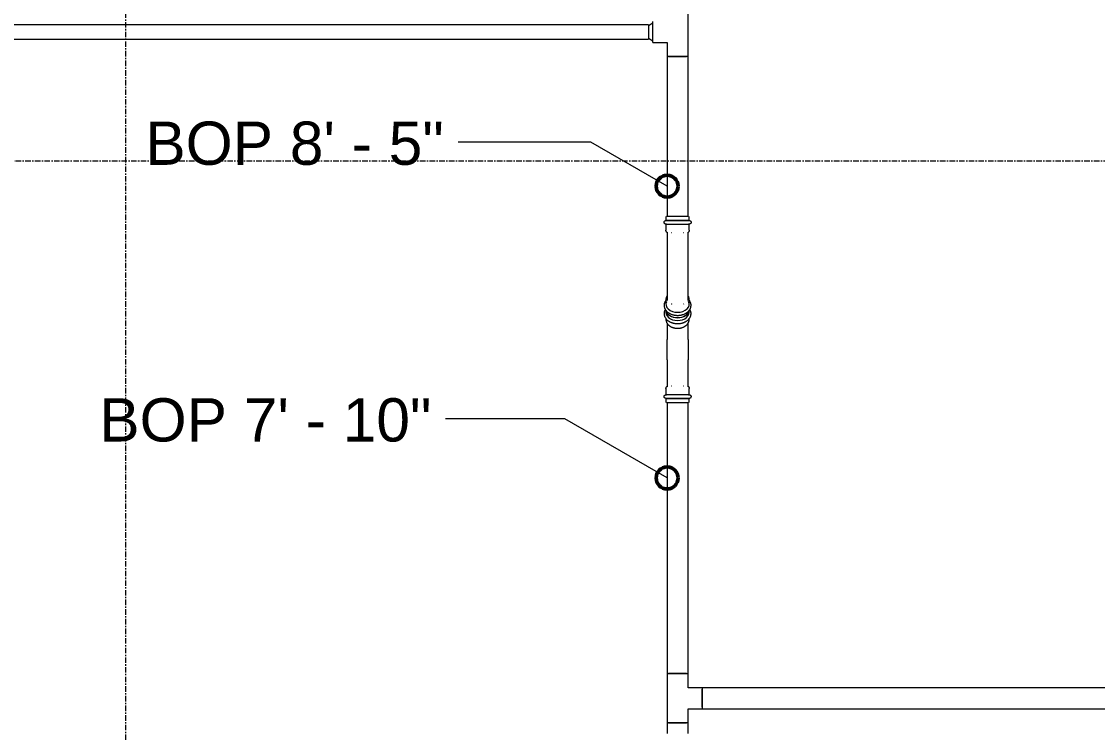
# Model space of a CAD drawing. Header units: inches. Extents: x -3679 to 241, y -496 to 1784.
# Drawn here: x -483.5 to -385.7, y 688 to 752.7 of the extents above; entities that cross this region are included whole.
import ezdxf

# ---------------------------------------------------------------- set-up
doc = ezdxf.new("R2010")
doc.units = ezdxf.units.IN
doc.header["$MEASUREMENT"] = 0
doc.linetypes.add('Grid Line', pattern=[0.875, 0.5, -0.125, 0.125, -0.125])
for name, color, linetype, lineweight in [('G-ANNO-DIMS', 251, 'Continuous', 9), ('P-PIPE', 1, 'Continuous', 9), ('S-GRID', 8, 'Continuous', 9)]:
    doc.layers.add(name, color=color, linetype=linetype, lineweight=lineweight)
doc.styles.add('Arial', font='arial.ttf', dxfattribs={"height": 3.934132})

# ---------------------------------------------------------------- blocks, each defined once
blk = doc.blocks.new('Victaulic-VicPress316-Elbow 90-45deg Style P568_P571 - Standard-1136008-SECOND LEVEL')
at = {"layer": 'P-PIPE'}
for p, q in [((-424.916, 734.957), (-424.916, 734.582)), ((-423.857, 734.957), (-424.865, 734.957)), ((-424.865, 734.582), (-423.857, 734.582)), ((-422.85, 734.957), (-423.857, 734.957)), ((-423.857, 734.582), (-422.85, 734.582)), ((-422.798, 734.582), (-422.798, 734.957)), ((-424.916, 734.253), (-424.916, 733.696)), ((-424.865, 734.253), (-423.857, 734.253)), ((-424.807, 733.522), (-424.807, 731.088)), ((-424.437, 733.478), (-424.397, 733.478)), ((-423.857, 734.253), (-422.85, 734.253)), ((-423.318, 733.478), (-423.278, 733.478)), ((-422.907, 731.088), (-422.907, 733.525)), ((-422.798, 733.696), (-422.798, 734.253)), ((-424.807, 729.226), (-424.807, 727.459)), ((-422.907, 727.459), (-422.907, 729.226)), ((-424.916, 727.382), (-424.916, 726.988)), ((-422.798, 726.988), (-422.798, 727.382))]:
    blk.add_line(p, q, dxfattribs=at)
at = {"layer": 'P-PIPE', "flags": 128}
for points in [[(-424.916, 734.253), (-424.923, 734.253), (-424.929, 734.253), (-424.936, 734.254), (-424.943, 734.255), (-424.949, 734.256), (-424.955, 734.257), (-424.962, 734.259), (-424.968, 734.261), (-424.974, 734.263), (-424.98, 734.266), (-424.986, 734.268), (-424.992, 734.271), (-424.998, 734.274), (-425.004, 734.278), (-425.009, 734.281), (-425.015, 734.285), (-425.02, 734.289), (-425.025, 734.294), (-425.03, 734.298), (-425.034, 734.303), (-425.039, 734.307), (-425.043, 734.312), (-425.047, 734.318), (-425.051, 734.323), (-425.055, 734.328), (-425.058, 734.334), (-425.061, 734.34), (-425.064, 734.346), (-425.067, 734.352), (-425.07, 734.358), (-425.072, 734.364), (-425.074, 734.37), (-425.076, 734.376), (-425.077, 734.383), (-425.078, 734.389), (-425.079, 734.396), (-425.08, 734.402), (-425.081, 734.409), (-425.081, 734.415), (-425.081, 734.422), (-425.08, 734.429), (-425.08, 734.435), (-425.079, 734.442), (-425.078, 734.448), (-425.077, 734.455), (-425.075, 734.461), (-425.073, 734.467), (-425.071, 734.473), (-425.069, 734.48), (-425.066, 734.486), (-425.063, 734.492), (-425.06, 734.497), (-425.057, 734.503), (-425.053, 734.509), (-425.049, 734.514), (-425.045, 734.519), (-425.041, 734.524), (-425.037, 734.529), (-425.032, 734.534), (-425.027, 734.539), (-425.023, 734.543), (-425.017, 734.547), (-425.012, 734.551), (-425.007, 734.555), (-425.001, 734.558), (-424.995, 734.561), (-424.99, 734.564), (-424.984, 734.567), (-424.978, 734.57), (-424.971, 734.572), (-424.965, 734.574), (-424.959, 734.576), (-424.953, 734.578), (-424.946, 734.579), (-424.94, 734.58), (-424.933, 734.581), (-424.926, 734.581), (-424.92, 734.582), (-424.916, 734.582)], [(-423.857, 734.582), (-423.9, 734.582), (-423.942, 734.582), (-423.984, 734.582), (-424.026, 734.582), (-424.068, 734.582), (-424.109, 734.582), (-424.15, 734.582), (-424.19, 734.582), (-424.23, 734.582), (-424.27, 734.582), (-424.308, 734.582), (-424.346, 734.582), (-424.384, 734.582), (-424.42, 734.582), (-424.455, 734.582), (-424.49, 734.582), (-424.523, 734.582), (-424.556, 734.582), (-424.587, 734.582), (-424.617, 734.582), (-424.646, 734.582), (-424.674, 734.582), (-424.7, 734.582), (-424.725, 734.582), (-424.748, 734.582), (-424.771, 734.582), (-424.791, 734.582), (-424.811, 734.582), (-424.828, 734.582), (-424.844, 734.582), (-424.859, 734.582), (-424.872, 734.582), (-424.883, 734.582), (-424.893, 734.582), (-424.901, 734.582), (-424.907, 734.582), (-424.912, 734.582), (-424.915, 734.582), (-424.916, 734.582), (-424.916, 734.582)], [(-424.916, 734.582), (-424.916, 734.582), (-424.913, 734.582), (-424.909, 734.582), (-424.903, 734.582), (-424.895, 734.582), (-424.886, 734.582), (-424.875, 734.582), (-424.863, 734.582)], [(-422.798, 734.582), (-422.799, 734.582), (-422.802, 734.582), (-422.806, 734.582), (-422.812, 734.582), (-422.819, 734.582), (-422.829, 734.582), (-422.84, 734.582), (-422.852, 734.582), (-422.866, 734.582), (-422.882, 734.582), (-422.899, 734.582), (-422.918, 734.582), (-422.938, 734.582), (-422.96, 734.582), (-422.983, 734.582), (-423.008, 734.582), (-423.034, 734.582), (-423.061, 734.582), (-423.09, 734.582), (-423.12, 734.582), (-423.151, 734.582), (-423.183, 734.582), (-423.216, 734.582), (-423.25, 734.582), (-423.285, 734.582), (-423.321, 734.582), (-423.358, 734.582), (-423.396, 734.582), (-423.434, 734.582), (-423.474, 734.582), (-423.513, 734.582), (-423.554, 734.582), (-423.595, 734.582), (-423.636, 734.582), (-423.677, 734.582), (-423.719, 734.582), (-423.761, 734.582), (-423.804, 734.582), (-423.846, 734.582), (-423.857, 734.582)], [(-422.856, 734.582), (-422.843, 734.582), (-422.831, 734.582), (-422.822, 734.582), (-422.814, 734.582), (-422.807, 734.582), (-422.803, 734.582), (-422.8, 734.582), (-422.798, 734.582), (-422.798, 734.582)], [(-422.798, 734.582), (-422.792, 734.582), (-422.785, 734.581), (-422.779, 734.581), (-422.772, 734.58), (-422.766, 734.578), (-422.759, 734.577), (-422.753, 734.575), (-422.747, 734.573), (-422.74, 734.571), (-422.734, 734.569), (-422.728, 734.566), (-422.722, 734.563), (-422.717, 734.56), (-422.711, 734.557), (-422.705, 734.553), (-422.7, 734.549), (-422.695, 734.545), (-422.69, 734.541), (-422.685, 734.536), (-422.68, 734.532), (-422.676, 734.527), (-422.672, 734.522), (-422.667, 734.517), (-422.664, 734.512), (-422.66, 734.506), (-422.656, 734.5), (-422.653, 734.495), (-422.65, 734.489), (-422.648, 734.483), (-422.645, 734.477), (-422.643, 734.471), (-422.641, 734.464), (-422.639, 734.458), (-422.637, 734.452), (-422.636, 734.445), (-422.635, 734.439), (-422.635, 734.432), (-422.634, 734.426), (-422.634, 734.419), (-422.634, 734.412), (-422.634, 734.406), (-422.635, 734.399), (-422.636, 734.393), (-422.637, 734.386), (-422.638, 734.38), (-422.64, 734.373), (-422.642, 734.367), (-422.644, 734.361), (-422.646, 734.355), (-422.649, 734.349), (-422.652, 734.343), (-422.655, 734.337), (-422.658, 734.331), (-422.662, 734.326), (-422.665, 734.32), (-422.669, 734.315), (-422.674, 734.31), (-422.678, 734.305), (-422.682, 734.3), (-422.687, 734.296), (-422.692, 734.292), (-422.697, 734.287), (-422.703, 734.283), (-422.708, 734.28), (-422.714, 734.276), (-422.719, 734.273), (-422.725, 734.27), (-422.731, 734.267), (-422.737, 734.265), (-422.743, 734.262), (-422.749, 734.26), (-422.756, 734.258), (-422.762, 734.257), (-422.769, 734.255), (-422.775, 734.254), (-422.782, 734.254), (-422.788, 734.253), (-422.795, 734.253), (-422.798, 734.253)], [(-424.859, 734.253), (-424.872, 734.253), (-424.883, 734.253), (-424.893, 734.253), (-424.901, 734.253), (-424.907, 734.253), (-424.912, 734.253), (-424.915, 734.253), (-424.916, 734.253), (-424.916, 734.253)], [(-424.916, 734.253), (-424.916, 734.253), (-424.913, 734.253), (-424.909, 734.253), (-424.903, 734.253), (-424.895, 734.253), (-424.886, 734.253), (-424.875, 734.253), (-424.863, 734.253), (-424.848, 734.253), (-424.833, 734.253), (-424.815, 734.253), (-424.797, 734.253), (-424.776, 734.253), (-424.755, 734.253), (-424.731, 734.253), (-424.707, 734.253), (-424.681, 734.253), (-424.654, 734.253), (-424.625, 734.253), (-424.595, 734.253), (-424.564, 734.253), (-424.532, 734.253), (-424.499, 734.253), (-424.465, 734.253), (-424.43, 734.253), (-424.393, 734.253), (-424.356, 734.253), (-424.319, 734.253), (-424.28, 734.253), (-424.241, 734.253), (-424.201, 734.253), (-424.161, 734.253), (-424.12, 734.253), (-424.079, 734.253), (-424.037, 734.253), (-423.995, 734.253), (-423.953, 734.253), (-423.911, 734.253), (-423.869, 734.253), (-423.857, 734.253)], [(-424.807, 733.478), (-424.816, 733.485), (-424.824, 733.492), (-424.832, 733.499), (-424.84, 733.507), (-424.847, 733.515), (-424.854, 733.523), (-424.861, 733.532), (-424.868, 733.541), (-424.874, 733.55), (-424.879, 733.559), (-424.885, 733.569), (-424.89, 733.578), (-424.894, 733.588), (-424.898, 733.598), (-424.902, 733.609), (-424.905, 733.619), (-424.908, 733.63), (-424.911, 733.64), (-424.913, 733.651), (-424.914, 733.662), (-424.915, 733.672), (-424.916, 733.683), (-424.916, 733.694), (-424.916, 733.696)], [(-423.857, 734.253), (-423.815, 734.253), (-423.773, 734.253), (-423.731, 734.253), (-423.689, 734.253), (-423.647, 734.253), (-423.606, 734.253), (-423.565, 734.253), (-423.524, 734.253), (-423.484, 734.253), (-423.445, 734.253), (-423.406, 734.253), (-423.368, 734.253), (-423.331, 734.253), (-423.295, 734.253), (-423.259, 734.253), (-423.225, 734.253), (-423.191, 734.253), (-423.159, 734.253), (-423.128, 734.253), (-423.098, 734.253), (-423.069, 734.253), (-423.041, 734.253), (-423.015, 734.253), (-422.99, 734.253), (-422.966, 734.253), (-422.944, 734.253), (-422.923, 734.253), (-422.904, 734.253), (-422.886, 734.253), (-422.87, 734.253), (-422.856, 734.253), (-422.843, 734.253), (-422.831, 734.253), (-422.822, 734.253), (-422.814, 734.253), (-422.807, 734.253), (-422.803, 734.253), (-422.8, 734.253), (-422.798, 734.253), (-422.798, 734.253)], [(-422.798, 733.696), (-422.799, 733.685), (-422.799, 733.674), (-422.8, 733.664), (-422.802, 733.653), (-422.804, 733.642), (-422.806, 733.631), (-422.809, 733.621), (-422.812, 733.61), (-422.816, 733.6), (-422.82, 733.59), (-422.824, 733.58), (-422.829, 733.57), (-422.834, 733.561), (-422.84, 733.551), (-422.846, 733.542), (-422.852, 733.533), (-422.859, 733.525), (-422.866, 733.517), (-422.873, 733.508), (-422.881, 733.501), (-422.889, 733.493), (-422.897, 733.486), (-422.906, 733.479), (-422.907, 733.478)], [(-422.798, 734.253), (-422.799, 734.253), (-422.802, 734.253), (-422.806, 734.253), (-422.812, 734.253), (-422.819, 734.253), (-422.829, 734.253), (-422.84, 734.253), (-422.852, 734.253)], [(-424.807, 731.088), (-424.807, 730.983), (-424.807, 730.877), (-424.807, 730.773), (-424.807, 730.668), (-424.807, 730.565), (-424.807, 730.462), (-424.807, 730.36), (-424.807, 730.26), (-424.807, 730.16), (-424.807, 730.062), (-424.807, 729.966), (-424.807, 729.872), (-424.807, 729.78), (-424.807, 729.689), (-424.807, 729.601), (-424.807, 729.515), (-424.807, 729.432), (-424.807, 729.352), (-424.807, 729.274), (-424.807, 729.226)], [(-422.907, 729.226), (-422.907, 729.302), (-422.907, 729.381), (-422.907, 729.462), (-422.907, 729.546), (-422.907, 729.633), (-422.907, 729.722), (-422.907, 729.813), (-422.907, 729.906), (-422.907, 730.001), (-422.907, 730.098), (-422.907, 730.196), (-422.907, 730.296), (-422.907, 730.397), (-422.907, 730.499), (-422.907, 730.602), (-422.907, 730.706), (-422.907, 730.811), (-422.907, 730.916), (-422.907, 731.021), (-422.907, 731.088)], [(-424.81, 727.747), (-424.829, 727.714), (-424.846, 727.681), (-424.862, 727.647), (-424.875, 727.612), (-424.887, 727.577), (-424.897, 727.541), (-424.905, 727.504), (-424.911, 727.467), (-424.915, 727.429), (-424.916, 727.392), (-424.916, 727.382)], [(-422.798, 727.382), (-422.799, 727.419), (-422.803, 727.457), (-422.808, 727.494), (-422.815, 727.531), (-422.825, 727.567), (-422.836, 727.603), (-422.849, 727.638), (-422.864, 727.672), (-422.881, 727.706), (-422.899, 727.738)], [(-424.882, 727.373), (-424.897, 727.356), (-424.923, 727.324), (-424.946, 727.291), (-424.968, 727.257), (-424.989, 727.222), (-425.007, 727.187), (-425.023, 727.151), (-425.038, 727.114), (-425.05, 727.076), (-425.061, 727.038), (-425.069, 727), (-425.075, 726.961), (-425.079, 726.922), (-425.081, 726.882), (-425.08, 726.843), (-425.078, 726.804), (-425.073, 726.765), (-425.065, 726.726), (-425.056, 726.688), (-425.045, 726.65), (-425.031, 726.613), (-425.016, 726.576), (-424.999, 726.54), (-424.979, 726.505), (-424.958, 726.471), (-424.936, 726.437), (-424.911, 726.405), (-424.885, 726.373), (-424.857, 726.343), (-424.828, 726.313), (-424.798, 726.285), (-424.766, 726.257), (-424.732, 726.231), (-424.698, 726.206), (-424.662, 726.182), (-424.625, 726.159), (-424.587, 726.137), (-424.548, 726.116), (-424.508, 726.097), (-424.468, 726.079), (-424.426, 726.062), (-424.384, 726.046), (-424.34, 726.032), (-424.297, 726.019), (-424.252, 726.007), (-424.207, 725.996), (-424.162, 725.987), (-424.116, 725.979), (-424.07, 725.972), (-424.023, 725.967), (-423.977, 725.963), (-423.93, 725.96), (-423.883, 725.959), (-423.857, 725.958)], [(-423.857, 725.958), (-423.81, 725.959), (-423.763, 725.961), (-423.717, 725.964), (-423.67, 725.969), (-423.624, 725.975), (-423.578, 725.982), (-423.532, 725.991), (-423.487, 726.001), (-423.442, 726.012), (-423.398, 726.024), (-423.354, 726.038), (-423.312, 726.053), (-423.269, 726.069), (-423.228, 726.087), (-423.188, 726.106), (-423.148, 726.126), (-423.11, 726.147), (-423.072, 726.169), (-423.036, 726.192), (-423.001, 726.217), (-422.967, 726.243), (-422.934, 726.27), (-422.903, 726.298), (-422.873, 726.327), (-422.844, 726.357), (-422.817, 726.388), (-422.792, 726.42), (-422.768, 726.453), (-422.746, 726.486), (-422.726, 726.521), (-422.708, 726.557), (-422.691, 726.593), (-422.677, 726.63), (-422.664, 726.667), (-422.654, 726.706), (-422.646, 726.744), (-422.64, 726.783), (-422.636, 726.822), (-422.634, 726.861), (-422.634, 726.9), (-422.637, 726.94), (-422.642, 726.979), (-422.649, 727.017), (-422.658, 727.056), (-422.67, 727.093), (-422.683, 727.131), (-422.699, 727.167), (-422.716, 727.203), (-422.735, 727.238), (-422.756, 727.273), (-422.779, 727.306), (-422.804, 727.339), (-422.83, 727.37)]]:
    blk.add_lwpolyline(points, dxfattribs=at)
at = {"layer": 'P-PIPE'}
for centre, major_axis, start_param, end_param in [((-423.857, 726.988), (1.059, 0), 2.857308, 4.712389), ((-423.857, 727.536), (0.95, 0), 4.055861, 4.108072), ((-423.857, 726.988), (1.059, 0), 4.712389, 6.597345), ((-423.857, 727.536), (0.95, 0), 5.316706, 5.368917), ((-423.857, 726.49), (1.059, 0), 3.236395, 4.712389), ((-423.857, 726.49), (1.059, 0), 4.712389, 6.19112)]:
    blk.add_ellipse(centre, major_axis=major_axis, ratio=0.707107, start_param=start_param, end_param=end_param, dxfattribs=at)
blk = doc.blocks.new('Victaulic-VicPress316-Elbow 90-45deg Style P568_P571 - Standard-V48-SECOND LEVEL')
at = {"layer": 'P-PIPE'}
for p, q in [((-424.916, 726.436), (-424.916, 726.239)), ((-424.916, 725.692), (-424.916, 725.613)), ((-422.798, 726.239), (-422.798, 726.438)), ((-422.798, 725.613), (-422.798, 725.692)), ((-424.807, 725.252), (-424.807, 723.768)), ((-422.907, 723.768), (-422.907, 725.257)), ((-424.807, 721.907), (-424.807, 719.47)), ((-422.907, 719.472), (-422.907, 721.907)), ((-424.916, 719.298), (-424.916, 718.742)), ((-423.857, 718.742), (-424.865, 718.742)), ((-424.397, 719.516), (-424.437, 719.516)), ((-422.85, 718.742), (-423.857, 718.742)), ((-423.278, 719.516), (-423.318, 719.516)), ((-422.798, 718.742), (-422.798, 719.298)), ((-424.916, 718.413), (-424.916, 718.037)), ((-423.857, 718.413), (-424.865, 718.413)), ((-424.865, 718.037), (-423.857, 718.037)), ((-422.85, 718.413), (-423.857, 718.413)), ((-423.857, 718.037), (-422.85, 718.037)), ((-422.798, 718.037), (-422.798, 718.413))]:
    blk.add_line(p, q, dxfattribs=at)
at = {"layer": 'P-PIPE', "flags": 128}
for points in [[(-424.968, 726.508), (-424.989, 726.473), (-425.007, 726.438), (-425.023, 726.401), (-425.038, 726.364), (-425.05, 726.327), (-425.061, 726.289), (-425.069, 726.25), (-425.075, 726.212), (-425.079, 726.172), (-425.081, 726.133), (-425.08, 726.094), (-425.078, 726.055), (-425.073, 726.016), (-425.065, 725.977), (-425.056, 725.939), (-425.045, 725.901), (-425.031, 725.864), (-425.016, 725.827), (-424.999, 725.791), (-424.979, 725.756), (-424.958, 725.722), (-424.936, 725.688), (-424.911, 725.656), (-424.885, 725.624), (-424.857, 725.593), (-424.828, 725.564), (-424.798, 725.535), (-424.766, 725.508), (-424.732, 725.482), (-424.698, 725.456), (-424.662, 725.432), (-424.625, 725.409), (-424.587, 725.388), (-424.548, 725.367), (-424.508, 725.348), (-424.468, 725.33), (-424.426, 725.313), (-424.384, 725.297), (-424.34, 725.283), (-424.297, 725.269), (-424.252, 725.258), (-424.207, 725.247), (-424.162, 725.238), (-424.116, 725.23), (-424.07, 725.223), (-424.023, 725.218), (-423.977, 725.214), (-423.93, 725.211), (-423.883, 725.209), (-423.857, 725.209)], [(-424.916, 725.613), (-424.915, 725.575), (-424.912, 725.538), (-424.907, 725.5), (-424.899, 725.464), (-424.89, 725.427), (-424.879, 725.391), (-424.866, 725.356), (-424.851, 725.322), (-424.834, 725.289), (-424.816, 725.256), (-424.796, 725.225), (-424.774, 725.194), (-424.752, 725.165), (-424.728, 725.137), (-424.702, 725.109), (-424.676, 725.083), (-424.648, 725.058), (-424.62, 725.034), (-424.59, 725.011), (-424.56, 724.989), (-424.528, 724.969), (-424.496, 724.949), (-424.463, 724.93), (-424.429, 724.913), (-424.395, 724.897), (-424.36, 724.881), (-424.324, 724.867), (-424.288, 724.854), (-424.252, 724.842), (-424.215, 724.832), (-424.177, 724.822), (-424.139, 724.813), (-424.101, 724.806), (-424.063, 724.8), (-424.024, 724.794), (-423.985, 724.79), (-423.946, 724.787), (-423.907, 724.785), (-423.868, 724.784), (-423.857, 724.784)], [(-423.857, 725.209), (-423.81, 725.21), (-423.763, 725.212), (-423.717, 725.215), (-423.67, 725.22), (-423.624, 725.226), (-423.578, 725.233), (-423.532, 725.242), (-423.487, 725.252), (-423.442, 725.263), (-423.398, 725.275), (-423.354, 725.289), (-423.312, 725.304), (-423.269, 725.32), (-423.228, 725.338), (-423.188, 725.357), (-423.148, 725.376), (-423.11, 725.398), (-423.072, 725.42), (-423.036, 725.443), (-423.001, 725.468), (-422.967, 725.494), (-422.934, 725.52), (-422.903, 725.548), (-422.873, 725.577), (-422.844, 725.607), (-422.817, 725.638), (-422.792, 725.67), (-422.768, 725.703), (-422.746, 725.737), (-422.726, 725.772), (-422.708, 725.808), (-422.691, 725.844), (-422.677, 725.881), (-422.664, 725.918), (-422.654, 725.956), (-422.646, 725.995), (-422.64, 726.034), (-422.636, 726.073), (-422.634, 726.112), (-422.634, 726.151), (-422.637, 726.19), (-422.642, 726.229), (-422.649, 726.268), (-422.658, 726.306), (-422.67, 726.344), (-422.683, 726.382), (-422.699, 726.418), (-422.716, 726.454), (-422.735, 726.489), (-422.744, 726.504)], [(-423.857, 724.784), (-423.818, 724.785), (-423.779, 724.786), (-423.74, 724.789), (-423.701, 724.793), (-423.662, 724.798), (-423.624, 724.804), (-423.586, 724.811), (-423.548, 724.82), (-423.51, 724.829), (-423.473, 724.839), (-423.436, 724.851), (-423.4, 724.864), (-423.364, 724.878), (-423.329, 724.892), (-423.295, 724.908), (-423.261, 724.926), (-423.228, 724.944), (-423.195, 724.963), (-423.164, 724.984), (-423.133, 725.005), (-423.103, 725.028), (-423.074, 725.051), (-423.046, 725.076), (-423.019, 725.102), (-422.994, 725.129), (-422.969, 725.157), (-422.946, 725.186), (-422.925, 725.217), (-422.904, 725.248), (-422.886, 725.28), (-422.868, 725.313), (-422.853, 725.347), (-422.839, 725.382), (-422.827, 725.418), (-422.818, 725.454), (-422.81, 725.49), (-422.804, 725.528), (-422.8, 725.565), (-422.798, 725.603), (-422.798, 725.613)], [(-424.807, 721.907), (-424.807, 722.012), (-424.807, 722.117), (-424.807, 722.222), (-424.807, 722.326), (-424.807, 722.43), (-424.807, 722.532), (-424.807, 722.634), (-424.807, 722.735), (-424.807, 722.834), (-424.807, 722.932), (-424.807, 723.028), (-424.807, 723.122), (-424.807, 723.215), (-424.807, 723.305), (-424.807, 723.393), (-424.807, 723.479), (-424.807, 723.562), (-424.807, 723.643), (-424.807, 723.721), (-424.807, 723.768)], [(-422.907, 723.768), (-422.907, 723.692), (-422.907, 723.614), (-422.907, 723.532), (-422.907, 723.448), (-422.907, 723.361), (-422.907, 723.272), (-422.907, 723.181), (-422.907, 723.088), (-422.907, 722.993), (-422.907, 722.896), (-422.907, 722.798), (-422.907, 722.698), (-422.907, 722.597), (-422.907, 722.495), (-422.907, 722.392), (-422.907, 722.288), (-422.907, 722.184), (-422.907, 722.079), (-422.907, 721.973), (-422.907, 721.907)], [(-424.916, 718.413), (-424.923, 718.413), (-424.929, 718.413), (-424.936, 718.414), (-424.943, 718.415), (-424.949, 718.416), (-424.955, 718.417), (-424.962, 718.419), (-424.968, 718.421), (-424.974, 718.423), (-424.98, 718.426), (-424.986, 718.428), (-424.992, 718.431), (-424.998, 718.434), (-425.004, 718.438), (-425.009, 718.441), (-425.015, 718.445), (-425.02, 718.449), (-425.025, 718.454), (-425.03, 718.458), (-425.034, 718.463), (-425.039, 718.467), (-425.043, 718.472), (-425.047, 718.478), (-425.051, 718.483), (-425.055, 718.488), (-425.058, 718.494), (-425.061, 718.5), (-425.064, 718.506), (-425.067, 718.512), (-425.07, 718.518), (-425.072, 718.524), (-425.074, 718.53), (-425.076, 718.536), (-425.077, 718.543), (-425.078, 718.549), (-425.079, 718.556), (-425.08, 718.562), (-425.081, 718.569), (-425.081, 718.575), (-425.081, 718.582), (-425.08, 718.589), (-425.08, 718.595), (-425.079, 718.602), (-425.078, 718.608), (-425.077, 718.615), (-425.075, 718.621), (-425.073, 718.627), (-425.071, 718.633), (-425.069, 718.64), (-425.066, 718.646), (-425.063, 718.652), (-425.06, 718.657), (-425.057, 718.663), (-425.053, 718.669), (-425.049, 718.674), (-425.045, 718.679), (-425.041, 718.684), (-425.037, 718.689), (-425.032, 718.694), (-425.027, 718.699), (-425.023, 718.703), (-425.017, 718.707), (-425.012, 718.711), (-425.007, 718.715), (-425.001, 718.718), (-424.995, 718.721), (-424.99, 718.724), (-424.984, 718.727), (-424.978, 718.73), (-424.971, 718.732), (-424.965, 718.734), (-424.959, 718.736), (-424.953, 718.738), (-424.946, 718.739), (-424.94, 718.74), (-424.933, 718.741), (-424.926, 718.741), (-424.92, 718.742), (-424.916, 718.742)], [(-424.916, 719.298), (-424.916, 719.309), (-424.915, 719.32), (-424.914, 719.331), (-424.913, 719.342), (-424.911, 719.352), (-424.909, 719.363), (-424.906, 719.374), (-424.903, 719.384), (-424.899, 719.394), (-424.895, 719.404), (-424.89, 719.414), (-424.886, 719.424), (-424.88, 719.434), (-424.875, 719.443), (-424.869, 719.452), (-424.862, 719.461), (-424.856, 719.47), (-424.849, 719.478), (-424.841, 719.486), (-424.834, 719.494), (-424.826, 719.501), (-424.817, 719.508), (-424.809, 719.515), (-424.807, 719.516)], [(-423.857, 718.742), (-423.9, 718.742), (-423.942, 718.742), (-423.984, 718.742), (-424.026, 718.742), (-424.068, 718.742), (-424.109, 718.742), (-424.15, 718.742), (-424.19, 718.742), (-424.23, 718.742), (-424.27, 718.742), (-424.308, 718.742), (-424.346, 718.742), (-424.384, 718.742), (-424.42, 718.742), (-424.455, 718.742), (-424.49, 718.742), (-424.523, 718.742), (-424.556, 718.742), (-424.587, 718.742), (-424.617, 718.742), (-424.646, 718.742), (-424.674, 718.742), (-424.7, 718.742), (-424.725, 718.742), (-424.748, 718.742), (-424.771, 718.742), (-424.791, 718.742), (-424.811, 718.742), (-424.828, 718.742), (-424.844, 718.742), (-424.859, 718.742), (-424.872, 718.742), (-424.883, 718.742), (-424.893, 718.742), (-424.901, 718.742), (-424.907, 718.742), (-424.912, 718.742), (-424.915, 718.742), (-424.916, 718.742), (-424.916, 718.742)], [(-424.916, 718.742), (-424.916, 718.742), (-424.913, 718.742), (-424.909, 718.742), (-424.903, 718.742), (-424.895, 718.742), (-424.886, 718.742), (-424.875, 718.742), (-424.863, 718.742)], [(-422.798, 718.742), (-422.799, 718.742), (-422.802, 718.742), (-422.806, 718.742), (-422.812, 718.742), (-422.819, 718.742), (-422.829, 718.742), (-422.84, 718.742), (-422.852, 718.742), (-422.866, 718.742), (-422.882, 718.742), (-422.899, 718.742), (-422.918, 718.742), (-422.938, 718.742), (-422.96, 718.742), (-422.983, 718.742), (-423.008, 718.742), (-423.034, 718.742), (-423.061, 718.742), (-423.09, 718.742), (-423.12, 718.742), (-423.151, 718.742), (-423.183, 718.742), (-423.216, 718.742), (-423.25, 718.742), (-423.285, 718.742), (-423.321, 718.742), (-423.358, 718.742), (-423.396, 718.742), (-423.434, 718.742), (-423.474, 718.742), (-423.513, 718.742), (-423.554, 718.742), (-423.595, 718.742), (-423.636, 718.742), (-423.677, 718.742), (-423.719, 718.742), (-423.761, 718.742), (-423.804, 718.742), (-423.846, 718.742), (-423.857, 718.742)], [(-422.907, 719.516), (-422.899, 719.509), (-422.89, 719.502), (-422.882, 719.495), (-422.875, 719.487), (-422.867, 719.479), (-422.86, 719.471), (-422.853, 719.463), (-422.847, 719.454), (-422.841, 719.445), (-422.835, 719.435), (-422.83, 719.426), (-422.825, 719.416), (-422.821, 719.406), (-422.817, 719.396), (-422.813, 719.386), (-422.81, 719.375), (-422.807, 719.365), (-422.804, 719.354), (-422.802, 719.344), (-422.801, 719.333), (-422.799, 719.322), (-422.799, 719.311), (-422.798, 719.3), (-422.798, 719.298)], [(-422.856, 718.742), (-422.843, 718.742), (-422.831, 718.742), (-422.822, 718.742), (-422.814, 718.742), (-422.807, 718.742), (-422.803, 718.742), (-422.8, 718.742), (-422.798, 718.742), (-422.798, 718.742)], [(-422.798, 718.742), (-422.792, 718.742), (-422.785, 718.741), (-422.779, 718.741), (-422.772, 718.74), (-422.766, 718.738), (-422.759, 718.737), (-422.753, 718.735), (-422.747, 718.733), (-422.74, 718.731), (-422.734, 718.729), (-422.728, 718.726), (-422.722, 718.723), (-422.717, 718.72), (-422.711, 718.717), (-422.705, 718.713), (-422.7, 718.709), (-422.695, 718.705), (-422.69, 718.701), (-422.685, 718.696), (-422.68, 718.692), (-422.676, 718.687), (-422.672, 718.682), (-422.667, 718.677), (-422.664, 718.672), (-422.66, 718.666), (-422.656, 718.66), (-422.653, 718.655), (-422.65, 718.649), (-422.648, 718.643), (-422.645, 718.637), (-422.643, 718.631), (-422.641, 718.624), (-422.639, 718.618), (-422.637, 718.612), (-422.636, 718.605), (-422.635, 718.599), (-422.635, 718.592), (-422.634, 718.586), (-422.634, 718.579), (-422.634, 718.572), (-422.634, 718.566), (-422.635, 718.559), (-422.636, 718.553), (-422.637, 718.546), (-422.638, 718.54), (-422.64, 718.533), (-422.642, 718.527), (-422.644, 718.521), (-422.646, 718.515), (-422.649, 718.509), (-422.652, 718.503), (-422.655, 718.497), (-422.658, 718.491), (-422.662, 718.486), (-422.665, 718.48), (-422.669, 718.475), (-422.674, 718.47), (-422.678, 718.465), (-422.682, 718.46), (-422.687, 718.456), (-422.692, 718.452), (-422.697, 718.447), (-422.703, 718.443), (-422.708, 718.44), (-422.714, 718.436), (-422.719, 718.433), (-422.725, 718.43), (-422.731, 718.427), (-422.737, 718.425), (-422.743, 718.422), (-422.749, 718.42), (-422.756, 718.418), (-422.762, 718.417), (-422.769, 718.415), (-422.775, 718.414), (-422.782, 718.414), (-422.788, 718.413), (-422.795, 718.413), (-422.798, 718.413)], [(-424.859, 718.413), (-424.872, 718.413), (-424.883, 718.413), (-424.893, 718.413), (-424.901, 718.413), (-424.907, 718.413), (-424.912, 718.413), (-424.915, 718.413), (-424.916, 718.413), (-424.916, 718.413)], [(-424.916, 718.413), (-424.916, 718.413), (-424.913, 718.413), (-424.909, 718.413), (-424.903, 718.413), (-424.895, 718.413), (-424.886, 718.413), (-424.875, 718.413), (-424.863, 718.413), (-424.848, 718.413), (-424.833, 718.413), (-424.815, 718.413), (-424.797, 718.413), (-424.776, 718.413), (-424.755, 718.413), (-424.731, 718.413), (-424.707, 718.413), (-424.681, 718.413), (-424.654, 718.413), (-424.625, 718.413), (-424.595, 718.413), (-424.564, 718.413), (-424.532, 718.413), (-424.499, 718.413), (-424.465, 718.413), (-424.43, 718.413), (-424.393, 718.413), (-424.356, 718.413), (-424.319, 718.413), (-424.28, 718.413), (-424.241, 718.413), (-424.201, 718.413), (-424.161, 718.413), (-424.12, 718.413), (-424.079, 718.413), (-424.037, 718.413), (-423.995, 718.413), (-423.953, 718.413), (-423.911, 718.413), (-423.869, 718.413), (-423.857, 718.413)], [(-423.857, 718.413), (-423.815, 718.413), (-423.773, 718.413), (-423.731, 718.413), (-423.689, 718.413), (-423.647, 718.413), (-423.606, 718.413), (-423.565, 718.413), (-423.524, 718.413), (-423.484, 718.413), (-423.445, 718.413), (-423.406, 718.413), (-423.368, 718.413), (-423.331, 718.413), (-423.295, 718.413), (-423.259, 718.413), (-423.225, 718.413), (-423.191, 718.413), (-423.159, 718.413), (-423.128, 718.413), (-423.098, 718.413), (-423.069, 718.413), (-423.041, 718.413), (-423.015, 718.413), (-422.99, 718.413), (-422.966, 718.413), (-422.944, 718.413), (-422.923, 718.413), (-422.904, 718.413), (-422.886, 718.413), (-422.87, 718.413), (-422.856, 718.413), (-422.843, 718.413), (-422.831, 718.413), (-422.822, 718.413), (-422.814, 718.413), (-422.807, 718.413), (-422.803, 718.413), (-422.8, 718.413), (-422.798, 718.413), (-422.798, 718.413)], [(-422.798, 718.413), (-422.799, 718.413), (-422.802, 718.413), (-422.806, 718.413), (-422.812, 718.413), (-422.819, 718.413), (-422.829, 718.413), (-422.84, 718.413), (-422.852, 718.413)]]:
    blk.add_lwpolyline(points, dxfattribs=at)
at = {"layer": 'P-PIPE'}
for centre, start_param, end_param in [((-423.857, 726.239), 2.925674, 4.712389), ((-423.857, 726.504), 3.262582, 4.712389), ((-423.857, 726.504), 4.712389, 6.161825), ((-423.857, 726.239), 4.712389, 6.479062)]:
    blk.add_ellipse(centre, major_axis=(1.059, 0), ratio=0.707107, start_param=start_param, end_param=end_param, dxfattribs=at)

msp = doc.modelspace()

# ---------------------------------------------------------------- linework, layer by layer
at = {"layer": 'G-ANNO-DIMS'}
for p, q in [((-431.738, 741.707), (-443.807, 741.707)), ((-424.807, 737.706), (-431.738, 741.707)), ((-434.116, 716.558), (-444.952, 716.558)), ((-424.807, 711.183), (-434.116, 716.558))]:
    msp.add_line(p, q, dxfattribs=at)
at = {"layer": 'G-ANNO-DIMS', "lineweight": 50}
for centre in [(-424.807, 737.706), (-424.807, 711.183)]:
    msp.add_circle(centre, 1, dxfattribs=at)
at = {"layer": 'P-PIPE'}
for p, q in [((-422.907, 749.476), (-422.907, 753.964)), ((-426.508, 752.377), (-584.387, 752.367)), ((-426.102, 752.532), (-426.508, 752.282)), ((-426.508, 752.377), (-426.508, 751.062)), ((-426.101, 750.769), (-426.102, 752.67)), ((-584.387, 751.052), (-426.508, 751.062)), ((-426.508, 751.157), (-426.101, 750.907)), ((-426.101, 750.769), (-424.808, 750.769)), ((-424.808, 750.769), (-424.808, 749.476)), ((-422.907, 749.476), (-424.808, 749.476)), ((-424.807, 749.476), (-424.807, 734.957)), ((-424.68, 749.476), (-424.53, 749.476)), ((-424.529, 749.476), (-424.333, 749.476)), ((-424.332, 749.476), (-424.103, 749.476)), ((-424.103, 749.476), (-423.611, 749.476)), ((-423.611, 749.476), (-423.382, 749.476)), ((-423.382, 749.476), (-423.186, 749.476)), ((-423.185, 749.476), (-423.035, 749.476)), ((-422.907, 734.957), (-422.907, 749.476)), ((-424.807, 727.459), (-424.807, 727.32)), ((-422.907, 727.307), (-422.907, 727.459)), ((-424.807, 718.037), (-424.807, 693.403)), ((-422.907, 693.403), (-422.907, 718.037)), ((-424.808, 693.403), (-424.808, 688.915)), ((-424.808, 693.403), (-422.907, 693.403)), ((-424.53, 693.403), (-424.68, 693.403)), ((-424.333, 693.403), (-424.529, 693.403)), ((-424.103, 693.403), (-424.332, 693.403)), ((-423.611, 693.403), (-424.103, 693.403)), ((-423.382, 693.403), (-423.611, 693.403)), ((-423.186, 693.403), (-423.382, 693.403)), ((-423.035, 693.403), (-423.185, 693.403)), ((-422.907, 692.11), (-422.907, 693.403)), ((-421.613, 692.11), (-422.907, 692.11)), ((-421.613, 692.11), (-421.613, 690.209)), ((-370.989, 692.109), (-421.613, 692.109)), ((-421.613, 691.832), (-421.613, 691.982)), ((-421.613, 691.635), (-421.613, 691.831)), ((-421.613, 691.405), (-421.613, 691.634)), ((-421.613, 690.913), (-421.613, 691.405)), ((-421.613, 690.684), (-421.613, 690.913)), ((-421.613, 690.488), (-421.613, 690.684)), ((-421.613, 690.337), (-421.613, 690.487)), ((-422.907, 688.915), (-422.907, 690.209)), ((-422.907, 690.209), (-421.613, 690.209)), ((-421.613, 690.209), (-370.989, 690.209)), ((-422.907, 688.915), (-424.808, 688.915)), ((-424.807, 688.915), (-424.807, 687.954)), ((-424.68, 688.915), (-424.53, 688.915)), ((-424.529, 688.915), (-424.333, 688.915)), ((-424.332, 688.915), (-424.103, 688.915)), ((-424.103, 688.915), (-423.611, 688.915)), ((-423.611, 688.915), (-423.382, 688.915)), ((-423.382, 688.915), (-423.186, 688.915)), ((-423.185, 688.915), (-423.035, 688.915)), ((-422.907, 687.954), (-422.907, 688.915))]:
    msp.add_line(p, q, dxfattribs=at)
at = {"layer": 'S-GRID', "linetype": 'Grid Line'}
for p, q in [((-474, -484.257), (-474, 1771.743)), ((-3666.394, 740), (228, 740))]:
    msp.add_line(p, q, dxfattribs=at)

# ---------------------------------------------------------------- block references
at = {"layer": 'P-PIPE'}
for name in ['Victaulic-VicPress316-Elbow 90-45deg Style P568_P571 - Standard-1136008-SECOND LEVEL', 'Victaulic-VicPress316-Elbow 90-45deg Style P568_P571 - Standard-V48-SECOND LEVEL']:
    msp.add_blockref(name, (0, 0), dxfattribs=at)

# ---------------------------------------------------------------- texts
at = {"layer": 'G-ANNO-DIMS', "char_height": 3.93413, "attachment_point": 1, "line_spacing_factor": 0.938532, "style": 'Arial'}
for s, insert, width in [('BOP 8\' - 5"', (-472.227, 743.577), 32.304), ('BOP 7\' - 10"', (-476.412, 718.427), 35.952)]:
    msp.add_mtext(s, dxfattribs=dict(at, insert=insert, width=width))

doc.saveas('drawing.dxf')
